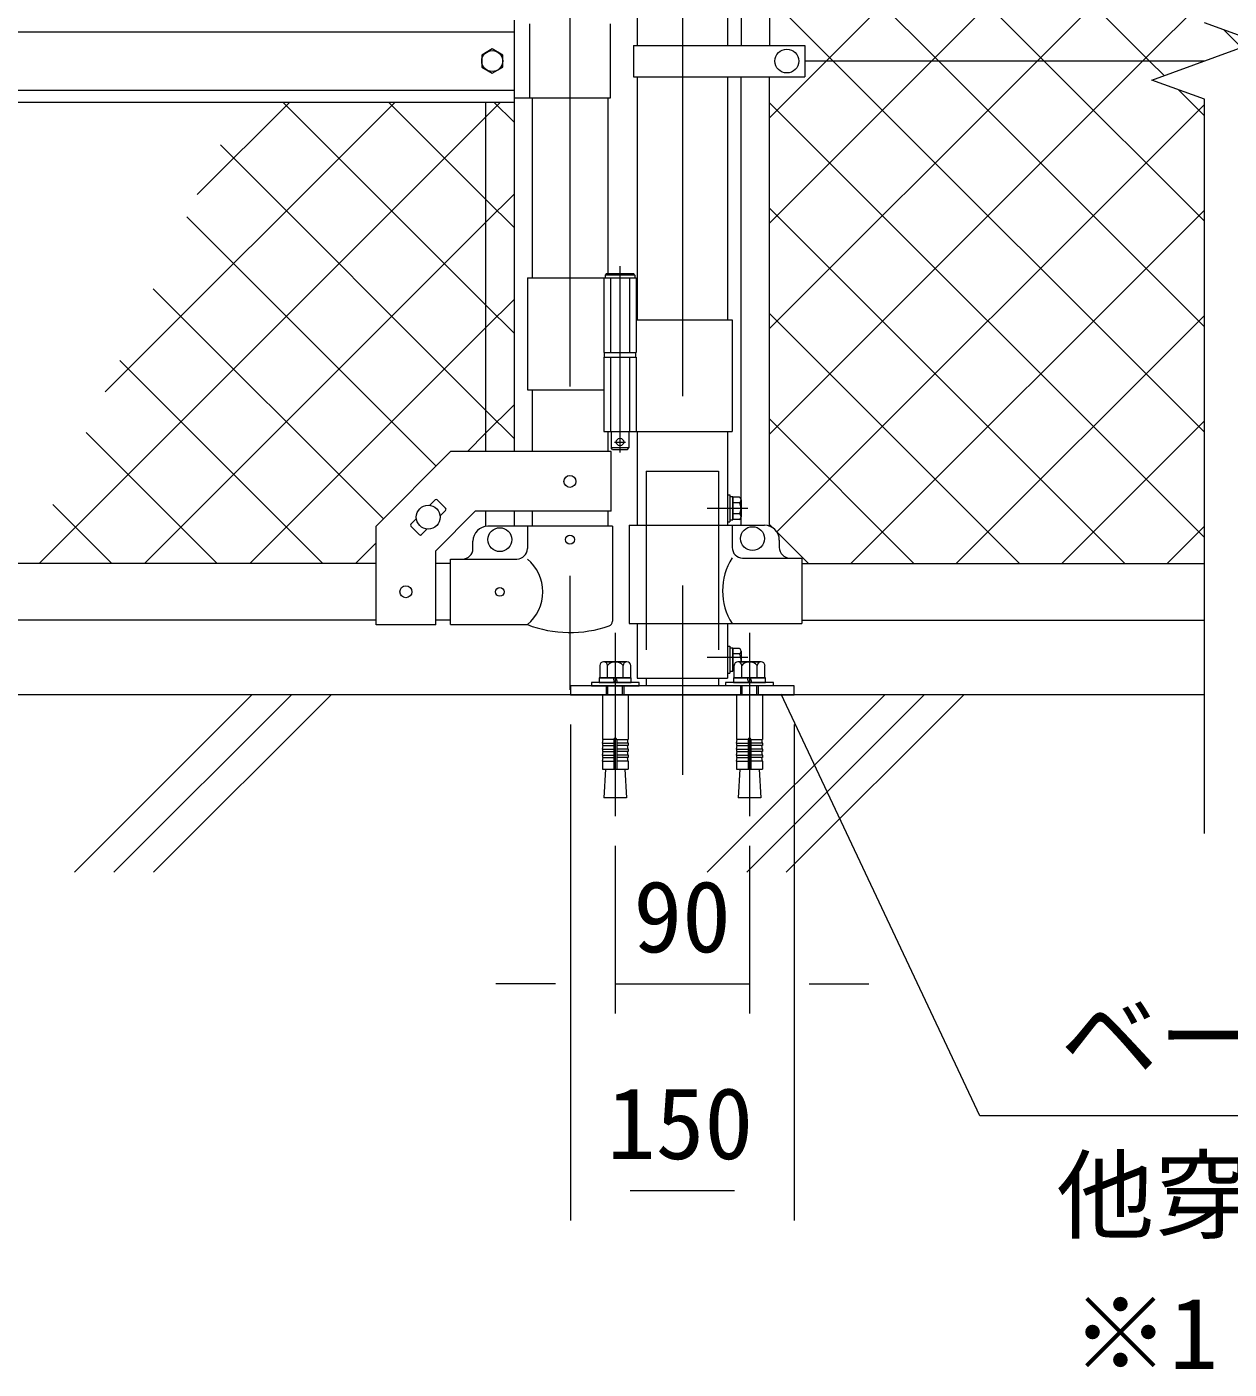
# Model space of a CAD drawing. Units: millimetres, scale not verified. Extents: x -4200 to 4200, y -2970 to 2970.
# Drawn here: x 1802 to 2609, y -491 to 409 of the extents above; entities that cross this region are included whole.
import ezdxf
from ezdxf.enums import TextEntityAlignment as Align

# ---------------------------------------------------------------- set-up
doc = ezdxf.new("R2010")
doc.units = ezdxf.units.MM
doc.header["$LTSCALE"] = 20
doc.linetypes.add('DASHED', pattern=[7.5, 6, -1.5])
doc.linetypes.add('USER1', pattern=[50.8, 31.75, -6.35, 6.35, -6.35])
for name, color, linetype, lineweight in [('0-1_D-BMK', 2, 'USER1', 13), ('0-2_D-STR1', 1, 'Continuous', 18), ('0-3_D-STR3', 3, 'Continuous', 13), ('0-4_D-STR-DIM', 7, 'Continuous', 9), ('0-6_D-STR-TXT', 7, 'Continuous', 9), ('0-7_D-STR2', 7, 'Continuous', 9), ('0-9_D-BGD', 7, 'Continuous', 9), ('0-A_1', 7, 'Continuous', 9)]:
    doc.layers.add(name, color=color, linetype=linetype, lineweight=lineweight)
doc.styles.add('ＭＳ ゴシック', font='')
doc.styles.get('ＭＳ ゴシック').set_extended_font_data('MS Gothic')

msp = doc.modelspace()

# ---------------------------------------------------------------- linework, layer by layer
at = {"layer": '0-1_D-BMK'}
for p, q in [((2166.59, 803.1), (2166.59, -35.29)), ((2241.99, 796.61), (2241.99, -120.04)), ((2200.15, 248.79), (2200.15, 123.9)), ((2196.52, 130.87), (2203.78, 130.87)), ((2285.97, 86.37), (2258.52, 86.37)), ((2196.99, 2.97), (2196.99, -120.04)), ((2286.99, 2.97), (2286.99, -120.04)), ((2285.97, -13.63), (2258.52, -13.63))]:
    msp.add_line(p, q, dxfattribs=at)
at = {"layer": '0-2_D-STR1'}
for p, q in [((2211.74, 503.87), (2211.74, 396.87)), ((2272.24, 503.87), (2272.24, 396.87)), ((2211.74, 375.87), (2211.74, 212.87)), ((2272.24, 375.87), (2272.24, 212.87)), ((2141.19, 361.37), (2141.19, 240.87)), ((2191.99, 361.37), (2191.99, 243.87)), ((2141.19, 165.87), (2141.19, 124.42)), ((2191.99, 137.87), (2191.99, 124.42)), ((2211.74, 137.87), (2211.74, 75.07)), ((2272.24, 137.87), (2272.24, 75.07)), ((2141.19, 84.42), (2141.19, 74.37)), ((2191.99, 84.42), (2191.99, 74.37)), ((2036.59, 49.37), (1402.39, 49.37)), ((2086.59, 49.37), (2076.59, 49.37)), ((2321.99, 49.37), (2591.99, 49.37)), ((2036.59, 11.37), (1402.39, 11.37)), ((2086.59, 11.37), (2076.59, 11.37)), ((2211.74, 9.07), (2211.74, -27.63)), ((2272.24, 9.07), (2272.24, -27.63)), ((2321.99, 11.37), (2591.99, 11.37)), ((2211.74, -27.63), (2272.24, -27.63))]:
    msp.add_line(p, q, dxfattribs=at)
at = {"layer": '0-3_D-STR3'}
for p, q in [((2281.34, 699.07), (2281.34, 396.87)), ((2300.34, 699.65), (2300.34, 396.87)), ((1309.49, 405.87), (2129.49, 405.87)), ((2129.49, 358.87), (2129.49, 413.87)), ((2139.59, 411.37), (2139.59, 361.37)), ((2193.59, 411.37), (2193.59, 361.37)), ((2209.19, 396.87), (2209.19, 375.87)), ((2209.19, 396.87), (2323.99, 396.87)), ((2323.99, 396.87), (2323.99, 375.87)), ((2591.99, 386.37), (2323.99, 386.37)), ((2209.19, 375.87), (2323.99, 375.87)), ((2281.34, 75.07), (2281.34, 375.87)), ((2300.34, 74.49), (2300.34, 375.87)), ((1309.49, 366.87), (2129.49, 366.87)), ((2193.59, 361.37), (2129.49, 361.37)), ((1309.49, 358.87), (2129.49, 358.87)), ((2110.09, 358.87), (2110.09, 124.42)), ((2129.09, 358.87), (2129.09, 124.42)), ((2191.15, 243.87), (2209.15, 243.87)), ((2210.15, 242.87), (2209.15, 243.87)), ((2138.04, 240.87), (2138.04, 165.87)), ((2138.04, 240.87), (2210.95, 240.87)), ((2189.35, 240.87), (2189.35, 190.87)), ((2210.15, 242.87), (2190.15, 242.87)), ((2210.15, 242.87), (2210.15, 240.87)), ((2210.95, 240.87), (2210.95, 190.87)), ((2210.95, 212.87), (2275.29, 212.87)), ((2275.29, 212.87), (2275.29, 137.87)), ((2189.35, 190.87), (2210.95, 190.87)), ((2189.65, 190.87), (2189.65, 187.87)), ((2210.65, 190.87), (2210.65, 187.87)), ((2189.35, 187.87), (2210.95, 187.87)), ((2189.35, 187.87), (2189.35, 137.87)), ((2189.65, 187.87), (2210.65, 187.87)), ((2210.95, 187.87), (2210.95, 137.87)), ((2138.04, 165.87), (2189.24, 165.87)), ((2189.35, 137.87), (2275.29, 137.87)), ((2194.15, 137.87), (2194.15, 126.87)), ((2195.15, 125.87), (2194.15, 126.87)), ((2205.15, 125.87), (2206.15, 126.87)), ((2194.29, 84.42), (2194.29, 124.42)), ((2195.15, 125.87), (2205.15, 125.87)), ((2076.19, 92.08), (2072.47, 88.37)), ((2083.26, 86.43), (2077.6, 92.08)), ((2272.24, 95.37), (2273.84, 95.37)), ((2273.84, 95.37), (2273.84, 77.37)), ((2280.26, 93.87), (2275.84, 93.87)), ((2275.84, 93.87), (2275.84, 78.87)), ((2280.26, 90.13), (2275.84, 90.13)), ((2281.34, 92), (2281.34, 80.74)), ((2103.16, 84.42), (2076.59, 57.85)), ((2083.26, 85.01), (2079.54, 81.3)), ((2194.29, 84.42), (2103.16, 84.42)), ((2110.09, 84.42), (2110.09, 74.37)), ((2129.09, 84.42), (2129.09, 74.37)), ((2280.26, 82.61), (2275.84, 82.61)), ((2036.59, 8.17), (2036.59, 74.42)), ((2063.64, 79.54), (2059.92, 75.82)), ((2065.58, 68.75), (2059.92, 74.41)), ((2070.71, 72.47), (2067, 68.75)), ((2138.04, 74.37), (2111.59, 74.37)), ((2195.14, 74.37), (2138.04, 74.37)), ((2138.04, 74.37), (2138.04, 59.37)), ((2195.14, 74.37), (2195.14, 10.67)), ((2206.29, 75.07), (2296.99, 75.07)), ((2206.29, 75.07), (2206.29, 9.07)), ((2275.39, 75.07), (2275.39, 60.07)), ((2280.26, 78.87), (2275.84, 78.87)), ((2101.59, 59.37), (2101.59, 64.37)), ((2306.99, 65.07), (2306.99, 60.07)), ((2076.59, 8.17), (2076.59, 57.85)), ((2086.59, 52.37), (2131.04, 52.37)), ((2086.59, 8.37), (2086.59, 52.37)), ((2282.39, 53.07), (2321.99, 53.07)), ((2321.99, 53.07), (2321.99, 9.07)), ((2206.29, 9.07), (2321.99, 9.07)), ((2076.59, 8.17), (2036.59, 8.17)), ((2086.59, 8.37), (2138.04, 8.37)), ((2272.24, -6.07), (2273.84, -6.07)), ((2273.84, -6.07), (2273.84, -24.07)), ((2280.26, -7.57), (2275.84, -7.57)), ((2275.84, -7.57), (2275.84, -22.57)), ((2204.79, -16.53), (2189.2, -16.53)), ((2190.99, -16.53), (2202.99, -16.53)), ((2280.26, -11.31), (2275.84, -11.31)), ((2294.79, -16.53), (2279.2, -16.53)), ((2280.99, -16.53), (2292.99, -16.53)), ((2281.34, -9.44), (2281.34, -16.53)), ((2186.6, -19.03), (2186.6, -27.33)), ((2191.8, -27.33), (2191.8, -19.03)), ((2202.19, -27.33), (2202.19, -19.03)), ((2207.38, -27.33), (2207.38, -19.03)), ((2276.61, -18.83), (2275.84, -18.83)), ((2276.6, -22.57), (2275.84, -22.57)), ((2276.6, -19.03), (2276.6, -27.33)), ((2281.8, -27.33), (2281.8, -19.03)), ((2292.19, -27.33), (2292.19, -19.03)), ((2297.38, -27.33), (2297.38, -19.03)), ((2180.99, -30.33), (2180.99, -32.63)), ((2212.99, -30.33), (2180.99, -30.33)), ((2180.99, -32.63), (2212.99, -32.63)), ((2207.74, -27.33), (2186.24, -27.33)), ((2186.24, -27.33), (2186.24, -30.33)), ((2186.24, -30.33), (2207.74, -30.33)), ((2186.6, -27.33), (2207.38, -27.33)), ((2190.99, -32.63), (2190.99, -38.63)), ((2192.07, -38.63), (2192.07, -32.63)), ((2195.49, -27.33), (2196.3, -30.33)), ((2198.49, -30.33), (2197.69, -27.33)), ((2201.91, -38.63), (2201.91, -32.63)), ((2202.99, -38.63), (2202.99, -32.63)), ((2207.74, -30.33), (2207.74, -27.33)), ((2212.99, -32.63), (2212.99, -30.33)), ((2217.69, -27.63), (2217.69, -32.63)), ((2266.29, -27.63), (2266.29, -32.63)), ((2270.99, -30.33), (2270.99, -32.63)), ((2302.99, -30.33), (2270.99, -30.33)), ((2297.74, -27.33), (2276.24, -27.33)), ((2276.24, -27.33), (2276.24, -30.33)), ((2276.24, -30.33), (2297.74, -30.33)), ((2276.6, -27.33), (2297.38, -27.33)), ((2280.99, -32.63), (2280.99, -38.63)), ((2282.07, -38.63), (2282.07, -32.63)), ((2285.49, -27.33), (2286.3, -30.33)), ((2288.49, -30.33), (2287.69, -27.33)), ((2291.91, -38.63), (2291.91, -32.63)), ((2292.99, -38.63), (2292.99, -32.63)), ((2297.74, -30.33), (2297.74, -27.33)), ((2302.99, -32.63), (2302.99, -30.33)), ((2188.34, -38.63), (2188.34, -68.67)), ((2188.34, -38.63), (2205.64, -38.63)), ((2205.64, -38.63), (2205.64, -68.67)), ((2278.34, -38.63), (2278.34, -68.67)), ((2295.64, -38.63), (2295.64, -68.67)), ((2195.99, -68.67), (2188.34, -68.67)), ((2188.34, -71.17), (2188.78, -68.71)), ((2188.34, -71.17), (2195.99, -71.17)), ((2188.34, -71.17), (2188.34, -72.67)), ((2195.99, -68.67), (2195.99, -88.63)), ((2197.99, -68.67), (2205.64, -68.67)), ((2197.99, -68.67), (2197.99, -88.63)), ((2205.64, -71.17), (2197.99, -71.17)), ((2205.64, -71.17), (2205.21, -68.71)), ((2205.64, -71.17), (2205.64, -72.67)), ((2285.99, -68.67), (2278.34, -68.67)), ((2278.34, -71.17), (2278.78, -68.71)), ((2278.34, -71.17), (2285.99, -71.17)), ((2278.34, -71.17), (2278.34, -72.67)), ((2285.99, -68.67), (2285.99, -88.63)), ((2287.99, -68.67), (2295.64, -68.67)), ((2287.99, -68.67), (2287.99, -88.63)), ((2295.64, -71.17), (2287.99, -71.17)), ((2295.64, -71.17), (2295.21, -68.71)), ((2295.64, -71.17), (2295.64, -72.67)), ((2188.34, -72.67), (2195.99, -72.67)), ((2188.34, -75.17), (2188.78, -72.71)), ((2188.34, -75.17), (2195.99, -75.17)), ((2188.34, -75.17), (2188.34, -76.67)), ((2188.34, -76.67), (2195.99, -76.67)), ((2188.34, -79.17), (2188.78, -76.71)), ((2188.34, -79.17), (2195.99, -79.17)), ((2188.34, -79.17), (2188.34, -80.67)), ((2188.34, -83.13), (2188.78, -80.67)), ((2188.34, -80.67), (2195.99, -80.67)), ((2205.64, -72.67), (2197.99, -72.67)), ((2205.64, -75.17), (2197.99, -75.17)), ((2205.64, -76.67), (2197.99, -76.67)), ((2205.64, -79.17), (2197.99, -79.17)), ((2205.64, -80.67), (2197.99, -80.67)), ((2205.64, -75.17), (2205.21, -72.71)), ((2205.64, -79.17), (2205.21, -76.71)), ((2205.64, -83.13), (2205.21, -80.67)), ((2205.64, -75.17), (2205.64, -76.67)), ((2205.64, -79.17), (2205.64, -80.67)), ((2278.34, -72.67), (2285.99, -72.67)), ((2278.34, -75.17), (2278.78, -72.71)), ((2278.34, -75.17), (2285.99, -75.17)), ((2278.34, -75.17), (2278.34, -76.67)), ((2278.34, -76.67), (2285.99, -76.67)), ((2278.34, -79.17), (2278.78, -76.71)), ((2278.34, -79.17), (2285.99, -79.17)), ((2278.34, -79.17), (2278.34, -80.67)), ((2278.34, -83.13), (2278.78, -80.67)), ((2278.34, -80.67), (2285.99, -80.67)), ((2295.64, -72.67), (2287.99, -72.67)), ((2295.64, -75.17), (2287.99, -75.17)), ((2295.64, -76.67), (2287.99, -76.67)), ((2295.64, -79.17), (2287.99, -79.17)), ((2295.64, -80.67), (2287.99, -80.67)), ((2295.64, -75.17), (2295.21, -72.71)), ((2295.64, -79.17), (2295.21, -76.71)), ((2295.64, -83.13), (2295.21, -80.67)), ((2295.64, -75.17), (2295.64, -76.67)), ((2295.64, -79.17), (2295.64, -80.67)), ((2188.34, -83.13), (2195.99, -83.13)), ((2188.34, -83.13), (2188.34, -88.63)), ((2188.34, -88.63), (2205.64, -88.63)), ((2190.5, -88.63), (2189.41, -107.73)), ((2205.64, -83.13), (2197.99, -83.13)), ((2203.49, -88.63), (2204.57, -107.73)), ((2205.64, -83.13), (2205.64, -88.63)), ((2278.34, -83.13), (2285.99, -83.13)), ((2278.34, -83.13), (2278.34, -88.63)), ((2278.34, -88.63), (2295.64, -88.63)), ((2280.5, -88.63), (2279.41, -107.73)), ((2295.64, -83.13), (2287.99, -83.13)), ((2293.49, -88.63), (2294.57, -107.73)), ((2295.64, -83.13), (2295.64, -88.63)), ((2204.57, -107.73), (2189.41, -107.73)), ((2294.57, -107.73), (2279.41, -107.73))]:
    msp.add_line(p, q, dxfattribs=at)
at = {"layer": '0-3_D-STR3', "linetype": 'DASHED'}
for p, q in [((2193.85, 240.87), (2193.85, 190.87)), ((2206.45, 240.87), (2206.45, 190.87)), ((2193.85, 187.87), (2193.85, 137.87)), ((2206.45, 187.87), (2206.45, 137.87)), ((2217.69, 111.37), (2217.69, -27.63)), ((2217.69, 111.37), (2266.29, 111.37)), ((2266.29, 111.37), (2266.29, -27.63))]:
    msp.add_line(p, q, dxfattribs=at)
at = {"layer": '0-3_D-STR3'}
for points in [[(2114.49, 394.47), (2107.48, 390.42), (2107.48, 382.32), (2114.49, 378.27), (2121.51, 382.32), (2121.51, 390.42)], [(2275.84, 94.07), (2273.84, 94.07), (2273.84, 78.67), (2275.84, 78.67)], [(2275.84, -7.37), (2273.84, -7.37), (2273.84, -22.77), (2275.84, -22.77)], [(2166.99, -38.63), (2316.99, -38.63), (2316.99, -32.63), (2166.99, -32.63)]]:
    msp.add_lwpolyline(points, close=True, dxfattribs=at)
for points in [[(2191.15, 243.87), (2190.15, 242.87), (2190.15, 240.87)], [(2206.15, 137.87), (2206.15, 126.87), (2194.15, 126.87)], [(2194.29, 124.42), (2086.59, 124.42), (2036.59, 74.42)], [(2272.24, 95.37), (2272.24, 77.37), (2273.84, 77.37)], [(2272.24, -6.07), (2272.24, -24.07), (2273.84, -24.07)]]:
    msp.add_lwpolyline(points, dxfattribs=at)
for centre, radius in [((2114.49, 386.37), 7.03), ((2311.99, 386.37), 8), ((2200.15, 130.87), 2.5), ((2166.59, 104.42), 4), ((2071.59, 80.42), 8), ((2119.59, 65.37), 8), ((2288.99, 66.07), 8), ((2166.59, 65.37), 3), ((2056.59, 30.42), 4), ((2119.59, 30.37), 3)]:
    msp.add_circle(centre, radius, dxfattribs=at)
for centre, radius, start, end in [((2076.89, 91.38), 1, 45, 135), ((2279.18, 92), 2.16, 300, 60), ((2274.26, 86.37), 7.08, 327.93138, 32.06862), ((2082.55, 85.72), 1, 315, 45), ((2279.18, 80.74), 2.16, 300, 60), ((2060.63, 75.11), 1, 135, 225), ((2111.59, 64.37), 10, 90, 180), ((2296.99, 65.07), 10, 0, 90), ((2066.29, 69.46), 1, 225, 315), ((2094.59, 59.37), 7, 270, 0), ((2131.04, 59.37), 7, 270, 0), ((2282.39, 60.07), 7, 180, 270), ((2313.99, 60.07), 7, 180, 270), ((2119.84, 30.37), 28.55, 309.59418, 50.40582), ((2309.61, 31.07), 40.68, 147.25964, 212.74036), ((2191.84, 10.67), 3.3, 289.22051, 0), ((2166.59, 83.1), 80, 249.0916, 289.22051), ((2279.18, -9.44), 2.16, 300, 60), ((2189.2, -19.13), 2.6, 2.20423, 177.79577), ((2196.99, -23.18), 6.65, 38.61324, 141.38676), ((2204.79, -19.13), 2.6, 2.20423, 177.79577), ((2204.79, -19.13), 2.6, 2.20423, 177.79577), ((2279.2, -19.13), 2.6, 2.20423, 177.79577), ((2274.26, -15.07), 7.08, 348.07662, 32.06862), ((2286.99, -23.18), 6.65, 38.61324, 141.38676), ((2294.79, -19.13), 2.6, 2.20423, 177.79577), ((2196.99, -68.67), 1, 0, 180), ((2286.99, -68.67), 1, 0, 180)]:
    msp.add_arc(centre, radius, start, end, dxfattribs=at)
at = {"layer": '0-4_D-STR-DIM'}
for p, q in [((2627.23, 399.19), (2591.99, 412.02)), ((2556.75, 373.54), (2627.23, 399.19)), ((2591.99, 360.72), (2556.75, 373.54)), ((2591.99, -131.63), (2591.99, 360.72)), ((2166.99, -58.63), (2166.99, -391.25)), ((2316.99, -58.63), (2316.99, -391.25)), ((2196.99, -140.04), (2196.99, -252.54)), ((2286.99, -140.04), (2286.99, -252.54)), ((2156.99, -232.54), (2116.99, -232.54)), ((2196.99, -232.54), (2286.99, -232.54)), ((2326.99, -232.54), (2366.99, -232.54)), ((2206.99, -371.25), (2276.99, -371.25))]:
    msp.add_line(p, q, dxfattribs=at)
at = {"layer": '0-6_D-STR-TXT'}
msp.add_lwpolyline([(3288.07, -321.11), (2441.46, -321.11), (2308.15, -38.36)], dxfattribs=at)
at = {"layer": '0-7_D-STR2'}
for p, q in [((2338.35, 386.37), (2591.99, 640.01)), ((2484.55, 386.37), (2300.34, 570.57)), ((2409.06, 386.37), (2591.99, 569.3)), ((2413.84, 386.37), (2300.34, 499.86)), ((2479.77, 386.37), (2591.99, 498.59)), ((2343.13, 386.37), (2300.34, 429.15)), ((2550.48, 386.37), (2591.99, 427.88)), ((2616.9, 395.43), (2605.08, 407.25)), ((2300.34, 348.36), (2338.35, 386.37)), ((2300.34, 277.65), (2409.06, 386.37)), ((2300.34, 206.94), (2479.77, 386.37)), ((2300.34, 136.23), (2550.48, 386.37)), ((2591.99, 137.5), (2343.13, 386.37)), ((2591.99, 208.21), (2413.84, 386.37)), ((2591.99, 278.92), (2484.55, 386.37)), ((2591.99, 349.64), (2574.57, 367.06)), ((1854.96, 164.41), (2049.42, 358.87)), ((1916.74, 296.9), (1978.71, 358.87)), ((2129.09, 345.39), (2115.61, 358.87)), ((2591.99, 66.79), (2300.34, 358.44)), ((2305.34, 70.52), (2591.99, 357.17)), ((2110.09, 278.12), (2129.09, 297.12)), ((2076.91, 114.73), (1909.74, 281.89)), ((2538.71, 49.37), (2300.34, 287.73)), ((2354.9, 49.37), (2591.99, 286.46)), ((1881.34, 49.37), (2110.09, 278.12)), ((2041.55, 79.38), (1887.26, 233.67)), ((2110.09, 207.41), (2129.09, 226.41)), ((2468, 49.37), (2300.34, 217.02)), ((1952.05, 49.37), (2110.09, 207.41)), ((2425.61, 49.37), (2591.99, 215.75)), ((2000.85, 49.37), (1864.77, 185.45)), ((2397.28, 49.37), (2300.34, 146.31)), ((2496.32, 49.37), (2591.99, 145.04)), ((1930.14, 49.37), (1842.28, 137.22)), ((1859.43, 49.37), (1819.79, 89)), ((2302.73, 73.21), (2300.34, 75.6)), ((2567.03, 49.37), (2591.99, 74.33)), ((2022.76, 49.37), (2036.59, 63.2)), ((2326.57, 49.37), (2305.13, 70.81))]:
    msp.add_line(p, q, dxfattribs=at)
for points in [[(2565.06, 376.57), (2555.26, 386.37), (2300.34, 641.29)], [(1810.63, 49.37), (2110.09, 348.83), (2120.13, 358.87)], [(2129.09, 203.97), (2110.09, 222.97), (1974.19, 358.87)], [(2129.09, 274.68), (2110.09, 293.68), (2044.9, 358.87)], [(2129.09, 133.26), (2110.09, 152.26), (1932.23, 330.12)], [(2097.81, 124.42), (2110.09, 136.7), (2129.09, 155.7)]]:
    msp.add_lwpolyline(points, dxfattribs=at)
at = {"layer": '0-9_D-BGD'}
for p, q in [((2591.99, -38.63), (-108.01, -38.63)), ((1834.32, -157.69), (1953.38, -38.63)), ((1860.84, -157.69), (1979.9, -38.63)), ((1887.35, -157.69), (2006.42, -38.63)), ((2258.59, -157.69), (2377.65, -38.63))]:
    msp.add_line(p, q, dxfattribs=at)
at = {"layer": '0-A_1'}
for p, q in [((2285.1, -157.69), (2404.16, -38.63)), ((2311.62, -157.69), (2430.68, -38.63))]:
    msp.add_line(p, q, dxfattribs=at)

# ---------------------------------------------------------------- texts
at = {"layer": '0-4_D-STR-DIM', "style": 'ＭＳ ゴシック'}
for s, p in [('90', (2209.12, -225.8)), ('150', (2191.34, -364.5))]:
    msp.add_text(s, height=48.09, dxfattribs=at).set_placement(p, align=Align.BOTTOM_LEFT)
at = {"layer": '0-6_D-STR-TXT', "style": 'ＭＳ ゴシック'}
for s, p in [('ベースプレート 150x150x6 ', (2495.43, -306.5)), ('他穿孔めねじアンカーM12', (2492.81, -412.73)), ('※1', (2502.9, -505.39))]:
    msp.add_text(s, height=48.09, dxfattribs=at).set_placement(p, align=Align.BOTTOM_LEFT)

doc.saveas('drawing.dxf')
